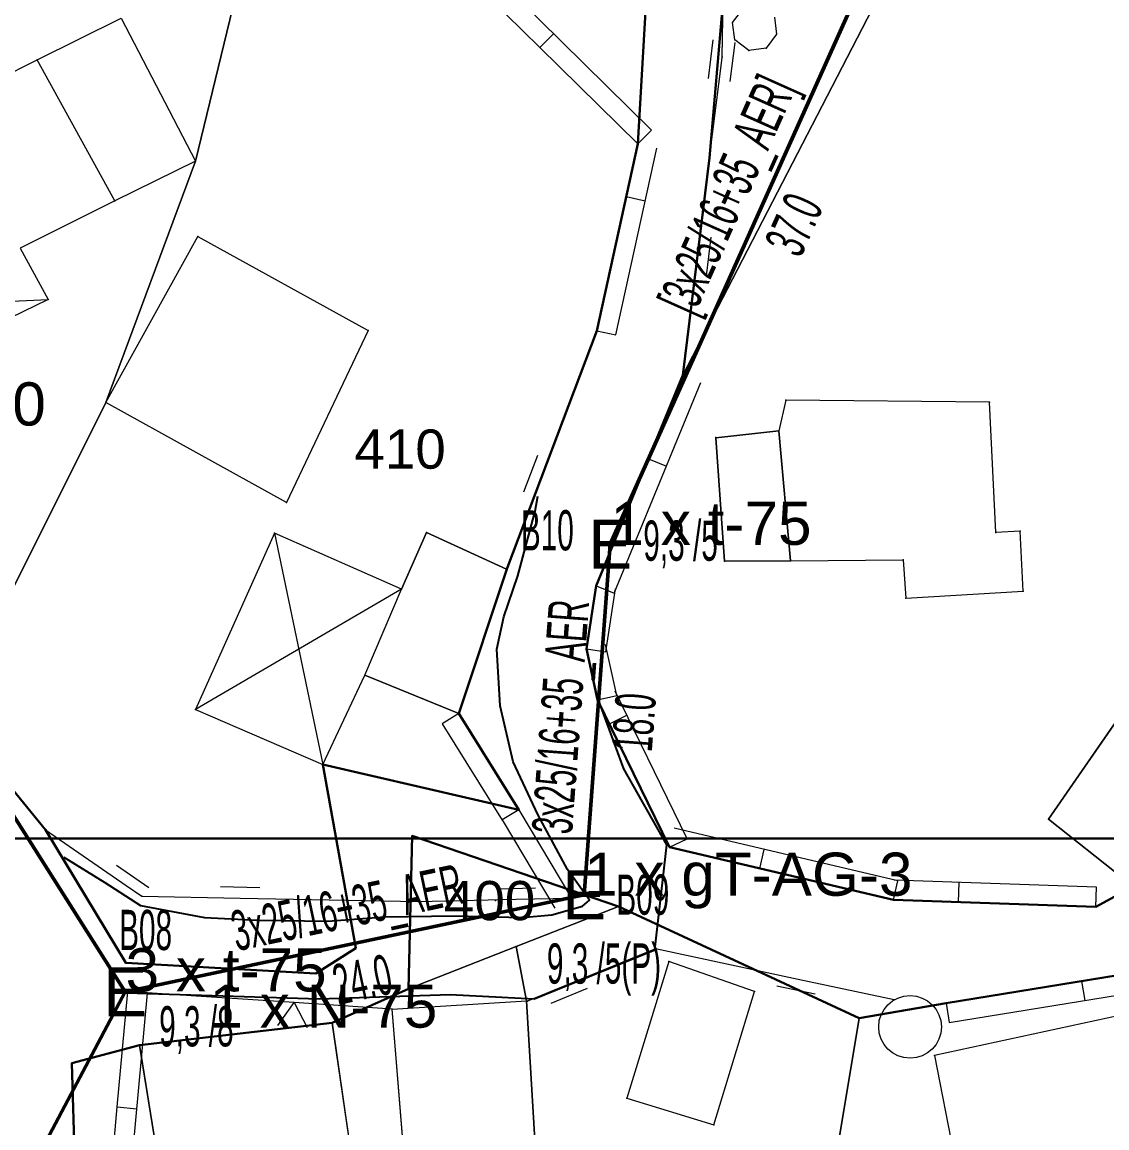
# Model space of a CAD drawing. Header units: millimetres. Extents: x 614452 to 616952, y 4151662 to 4153442.
# Drawn here: x 615577.5 to 615632.8, y 4152527.8 to 4152584.1 of the extents above; entities that cross this region are included whole.
import ezdxf
from ezdxf.enums import TextEntityAlignment as Align
from ezdxf.xclip import XClip

# ---------------------------------------------------------------- set-up
doc = ezdxf.new("R2010")
doc.units = ezdxf.units.MM
doc.header["$XCLIPFRAME"] = 2
for name, color, linetype, lineweight in [('02_ADA_ALN_YENI', 7, 'Continuous', 30), ('03_PARSEL_ALN_ESKI', 18, 'Continuous', 0), ('03_PARSEL_ALN_YENI', 171, 'Continuous', 0), ('03_PARSEL_NO_ESKI', 5, 'Continuous', 0), ('03_PARSEL_SNR_YENI', 5, 'Continuous', 0), ('04_YAPI_ALN_TSCLSIZ', 18, 'Continuous', 0), ('04_YAPI_SNR_TSCL', 232, 'Continuous', 0), ('04_YAPI_SNR_TSCLSZ', 77, 'Continuous', 0), ('06_DETAY_SNR_KROKI', 4, 'Continuous', 0), ('07_SNRTIP_GECERLI', 30, 'Continuous', 0), ('07_SNRTIP_SABIT', 18, 'Continuous', 0), ('DIREK_AG_YENI', 108, 'Continuous', 25), ('HAT_AG_HAVAI_BYSK', 3, 'Continuous', 50), ('HAT_AG_HAVAI_YENI', 3, 'Continuous', 50), ('KULLANICI', 1, 'Continuous', 25), ('NOKTA_DETAY_YENI', 171, 'Continuous', 0), ('NOKTA_PARSEL_ESKI', 6, 'Continuous', 0), ('NOKTA_PARSEL_YENI', 30, 'Continuous', 0), ('NOKTA_YAPI_TSCL', 232, 'Continuous', 0), ('NOKTA_YAPI_TSCLSIZ', 77, 'Continuous', 0)]:
    doc.layers.add(name, color=color, linetype=linetype, lineweight=lineweight)
doc.layers.add('ANTET', color=7, linetype='Continuous')
doc.layers.add('Unknown_Point_Feature', color=7, linetype='Continuous')
doc.styles.add('Direk', font='B_CAD')
doc.styles.get("Standard").update_dxf_attribs({"font": 'Arial'})

# ---------------------------------------------------------------- blocks, each defined once
blk = doc.blocks.new('fggg')
at = {"layer": '02_ADA_ALN_YENI', "color": 252}
for points in [[(615634.121, 4152540.053, 0), (615632.211, 4152539.028, 0), (615621.9, 4152539.38, 0), (615610.485, 4152542.057, 0), (615606.818, 4152549.579, 0), (615606.247, 4152552.175, 0), (615606.745, 4152555.395, 0), (615611.16, 4152566.135, 0), (615612.527, 4152577.213, 0), (615613.219, 4152585.291, 0)], [(615609.761, 4152593.183, 0), (615608.861, 4152577.919, 0), (615606.774, 4152568.396, 0), (615602.205, 4152556.296, 0), (615599.75, 4152548.886, 0), (615602.805, 4152543.966, 0), (615592.81, 4152546.273, 0), (615594.49, 4152536.909, 0), (615592.452, 4152535.622, 0), (615582.768, 4152536.164, 0), (615578.676, 4152542.944, 0), (615572.837, 4152550.11, 0), (615569.008, 4152561.69, 0), (615567.529, 4152568.723, 0), (615563.399, 4152575.03, 0), (615560.102, 4152580.484, 0), (615558.487, 4152585.469, 0)], [(615580.451, 4152516.714, 0), (615580.029, 4152531.045, 0), (615583.475, 4152531.968, 0), (615593.297, 4152533.104, 0), (615597.176, 4152534.842, 0), (615597.361, 4152542.642, 0), (615607.892, 4152539.04, 0), (615620.156, 4152533.345, 0), (615624.576, 4152534.111, 0), (615634.081, 4152535.655, 0)]]:
    blk.add_polyline3d(points, dxfattribs=at)
at = {"layer": '03_PARSEL_ALN_ESKI', "color": 252}
for p in [(615596.743, 4152563.309), (615601.607, 4152539.34)]:
    blk.add_point(p, dxfattribs=at)
at = {"layer": '03_PARSEL_ALN_YENI', "color": 252}
for points in [[(615611.16, 4152566.135, 0), (615631.728, 4152605.912, 0), (615632.665, 4152607.808, 0), (615664.885, 4152607.363, 0), (615665.794, 4152587.686, 0), (615659.988, 4152567.482, 0), (615658.237, 4152560.104, 0), (615655.42, 4152556.821, 0), (615652.688, 4152559.273, 0), (615646.49, 4152557.537, 0), (615634.121, 4152540.053, 0), (615632.211, 4152539.028, 0), (615621.9, 4152539.38, 0), (615610.485, 4152542.057, 0), (615606.818, 4152549.579, 0), (615606.247, 4152552.175, 0), (615606.745, 4152555.395, 0), (615611.16, 4152566.135, 0)], [(615615.675, 4152591.122, 0), (615632.665, 4152607.808, 0), (615631.728, 4152605.912, 0), (615611.16, 4152566.135, 0), (615612.527, 4152577.213, 0), (615613.219, 4152585.291, 0), (615613.657, 4152585.811, 0), (615614.732, 4152587.607, 0), (615615.675, 4152591.122, 0)], [(615609.761, 4152593.183, 0), (615608.861, 4152577.919, 0), (615606.774, 4152568.396, 0), (615602.205, 4152556.296, 0), (615599.75, 4152548.886, 0), (615602.805, 4152543.966, 0), (615592.81, 4152546.273, 0), (615594.49, 4152536.909, 0), (615592.452, 4152535.622, 0), (615582.768, 4152536.164, 0), (615578.676, 4152542.944, 0), (615572.837, 4152550.11, 0), (615576.42, 4152554.049, 0), (615581.761, 4152564.731, 0), (615586.32, 4152577.047, 0), (615589.095, 4152588.463, 0), (615595.383, 4152587.299, 0), (615599.47, 4152588.139, 0), (615600.169, 4152588.489, 0), (615609.761, 4152593.183, 0)], [(615567.529, 4152568.723, 0), (615563.399, 4152575.03, 0), (615574.986, 4152581.424, 0), (615578.169, 4152588.199, 0), (615589.095, 4152588.463, 0), (615586.32, 4152577.047, 0), (615581.761, 4152564.731, 0), (615576.42, 4152554.049, 0), (615572.837, 4152550.11, 0), (615569.008, 4152561.69, 0), (615567.529, 4152568.723, 0)], [(615602.669, 4152536.994, 0), (615597.176, 4152534.842, 0), (615597.361, 4152542.642, 0), (615607.892, 4152539.04, 0), (615602.669, 4152536.994, 0)], [(615602.669, 4152536.994, 0), (615607.892, 4152539.04, 0), (615620.156, 4152533.345, 0), (615617.556, 4152517.71, 0), (615613.333, 4152516.589, 0), (615613.084, 4152518.224, 0), (615606.55, 4152517.227, 0), (615605.702, 4152517.227, 0), (615603.639, 4152517.477, 0), (615603.823, 4152521.94, 0), (615603.803, 4152524.01, 0), (615603.198, 4152534.225, 0), (615602.669, 4152536.994, 0)], [(615603.944, 4152515.486, 0), (615603.13, 4152509.656, 0), (615602.161, 4152502.242, 0), (615604.069, 4152498.407, 0), (615582.361, 4152487.192, 0), (615577.573, 4152498.434, 0), (615580.451, 4152516.714, 0), (615580.029, 4152531.045, 0), (615583.475, 4152531.968, 0), (615593.297, 4152533.104, 0), (615597.176, 4152534.842, 0), (615602.669, 4152536.994, 0), (615603.198, 4152534.225, 0), (615603.803, 4152524.01, 0), (615603.823, 4152521.94, 0), (615603.639, 4152517.477, 0), (615603.463, 4152515.46, 0), (615603.944, 4152515.486, 0)], [(615619.605, 4152513.754, 0), (615617.556, 4152517.71, 0), (615620.156, 4152533.345, 0), (615624.576, 4152534.111, 0), (615634.081, 4152535.655, 0), (615634.769, 4152535.034, 0), (615641.792, 4152529.216, 0), (615648.162, 4152523.697, 0), (615648.441, 4152520.113, 0), (615648.165, 4152514.102, 0), (615647.528, 4152505.333, 0), (615644.888, 4152494.583, 0), (615633.763, 4152491.246, 0), (615633.213, 4152496.223, 0), (615630.483, 4152503.738, 0), (615627.064, 4152513.995, 0), (615626.89, 4152514.517, 0), (615619.605, 4152513.754, 0)]]:
    blk.add_polyline3d(points, close=True, dxfattribs=at)
at = {"layer": '03_PARSEL_SNR_YENI', "color": 252}
for p, q in [((615613.171, 4152582.357, 0.953), (615613.219, 4152585.291, 0.953)), ((615612.466, 4152581.252, 0.953), (615612.714, 4152583.236, 0.953)), ((615613.582, 4152581.112, 0.953), (615613.83, 4152583.097, 0.953)), ((615612.527, 4152577.213, 0.953), (615613.148, 4152582.174, 0.953)), ((615613.148, 4152582.174, 0.953), (615613.171, 4152582.357, 0.953)), ((615607.751, 4152568.182, 0.953), (615609.838, 4152577.705, 0.953)), ((615608.273, 4152575.234, 0.953), (615608.861, 4152577.919, 0.953)), ((615612.527, 4152577.213, 0.953), (615611.915, 4152572.251, 0.953)), ((615606.774, 4152568.396, 0.953), (615608.273, 4152575.234, 0.953)), ((615608.273, 4152575.234, 0.953), (615609.249, 4152575.02, 0.953)), ((615612.595, 4152573.174, 0.953), (615612.35, 4152571.189, 0.953)), ((615611.915, 4152572.251, 0.953), (615611.16, 4152566.135, 0.953)), ((615603.943, 4152560.918, 0.953), (615606.774, 4152568.396, 0.953)), ((615606.774, 4152568.396, 0.953), (615607.751, 4152568.182, 0.953)), ((615607.67, 4152555.015, 0.953), (615612.085, 4152565.755, 0.953)), ((615609.406, 4152561.869, 0.953), (615611.16, 4152566.135, 0.953)), ((615603.063, 4152560.182, 0.953), (615603.771, 4152562.053, 0.953)), ((615606.745, 4152555.395, 0.953), (615609.406, 4152561.869, 0.953)), ((615609.406, 4152561.869, 0.953), (615610.331, 4152561.489, 0.953)), ((615602.173, 4152556.242, 0.953), (615603.943, 4152560.918, 0.953)), ((615606.247, 4152552.175, 0.953), (615606.745, 4152555.395, 0.953)), ((615606.745, 4152555.395, 0.953), (615607.67, 4152555.015, 0.953)), ((615607.235, 4152552.022, 0.953), (615607.733, 4152555.242, 0.953)), ((615607.795, 4152549.794, 0.953), (615607.224, 4152552.39, 0.953)), ((615606.247, 4152552.175, 0.953), (615607.235, 4152552.022, 0.953)), ((615606.818, 4152549.579, 0.953), (615606.247, 4152552.175, 0.953)), ((615611.384, 4152542.495, 0.953), (615607.717, 4152550.017, 0.953)), ((615606.818, 4152549.579, 0.953), (615607.795, 4152549.794, 0.953)), ((615607.418, 4152548.349, 0.953), (615606.818, 4152549.579, 0.953)), ((615599.75, 4152548.886, 0.953), (615598.9, 4152548.358, 0.953)), ((615599.75, 4152548.886, 0.953), (615602.805, 4152543.966, 0.953)), ((615598.9, 4152548.358, 0.953), (615601.955, 4152543.438, 0.953)), ((615607.418, 4152548.349, 0.953), (615608.316, 4152548.787, 0.953)), ((615610.485, 4152542.057, 0.953), (615607.418, 4152548.349, 0.953)), ((615575.995, 4152546.234, 0.953), (615578.676, 4152542.944, 0.953)), ((615622.128, 4152540.354, 0.953), (615610.713, 4152543.031, 0.953)), ((615610.485, 4152542.057, 0.953), (615611.384, 4152542.495, 0.953)), ((615615.085, 4152540.978, 0.953), (615610.485, 4152542.057, 0.953)), ((615615.085, 4152540.978, 0.953), (615615.313, 4152541.952, 0.953)), ((615621.9, 4152539.38, 0.953), (615615.085, 4152540.978, 0.953)), ((615632.245, 4152540.027, 0.953), (615621.934, 4152540.379, 0.953)), ((615621.9, 4152539.38, 0.953), (615622.128, 4152540.354, 0.953)), ((615625.215, 4152539.267, 0.953), (615625.249, 4152540.266, 0.953)), ((615632.211, 4152539.028, 0.953), (615632.245, 4152540.027, 0.953)), ((615625.215, 4152539.267, 0.953), (615621.9, 4152539.38, 0.953)), ((615632.211, 4152539.028, 0.953), (615625.215, 4152539.267, 0.953)), ((615631.485, 4152535.233, 0.953), (615634.081, 4152535.655, 0.953)), ((615624.576, 4152534.111, 0.953), (615631.485, 4152535.233, 0.953)), ((615631.485, 4152535.233, 0.953), (615631.646, 4152534.246, 0.953)), ((615624.736, 4152533.124, 0.953), (615634.241, 4152534.668, 0.953)), ((615624.576, 4152534.111, 0.953), (615624.736, 4152533.124, 0.953))]:
    blk.add_line(p, q, dxfattribs=at)
for p in [(615613.171, 4152582.357, 664.275), (615613.171, 4152582.357, 664.275), (615608.861, 4152577.919, 664.195), (615612.527, 4152577.213, 663.582), (615612.527, 4152577.213, 663.582), (615606.774, 4152568.396, 661.169), (615606.774, 4152568.396, 661.169), (615611.16, 4152566.135, 661.222), (615611.16, 4152566.135, 661.222), (615602.173, 4152556.242, 658.929), (615606.745, 4152555.395, 659.355), (615606.745, 4152555.395, 659.355), (615606.247, 4152552.175, 658.695), (615606.247, 4152552.175, 658.695), (615606.818, 4152549.579, 658.605), (615606.818, 4152549.579, 658.605), (615599.75, 4152548.886, 658.483), (615602.805, 4152543.966, 658.243), (615578.676, 4152542.944, 650.854), (615610.485, 4152542.057, 658.224), (615610.485, 4152542.057, 658.224), (615621.9, 4152539.38, 659.753), (615621.9, 4152539.38, 659.753), (615632.211, 4152539.028, 659.493), (615624.576, 4152534.111, 658.628)]:
    blk.add_point(p, dxfattribs=at)
at = {"layer": '04_YAPI_ALN_TSCLSIZ', "color": 252}
for points in [[(615586.32, 4152577.047, 0), (615582.221, 4152575.015, 0), (615578.261, 4152582.208, 0), (615582.535, 4152584.342, 0), (615586.32, 4152577.047, 0)], [(615613.283, 4152556.643, 0), (615612.839, 4152562.94, 0), (615616.051, 4152563.297, 0), (615616.649, 4152556.66, 0), (615613.283, 4152556.643, 0)], [(615602.173, 4152556.242, 0), (615599.75, 4152548.886, 0), (615594.961, 4152550.831, 0), (615596.832, 4152555.222, 0), (615598.101, 4152558.104, 0), (615602.173, 4152556.242, 0)], [(615629.801, 4152543.499, 0), (615637.308, 4152554.356, 0), (615641.112, 4152551.214, 0), (615633.659, 4152540.435, 0), (615629.801, 4152543.499, 0)], [(615597.179, 4152523.586, 0), (615596.341, 4152533.801, 0), (615603.198, 4152534.225, 0), (615603.803, 4152524.01, 0), (615603.823, 4152521.94, 0), (615601.22, 4152522.027, 0), (615601.362, 4152523.967, 0), (615597.179, 4152523.586, 0)], [(615585.422, 4152519.89, 0), (615583.475, 4152531.968, 0), (615593.297, 4152533.104, 0), (615595.064, 4152520.844, 0), (615585.422, 4152519.89, 0)]]:
    blk.add_polyline3d(points, close=True, dxfattribs=at)
at = {"layer": '04_YAPI_SNR_TSCL', "color": 252}
for p, q in [((615567.634, 4152576.903, 656.691), (615578.261, 4152582.208, 661.625)), ((615582.221, 4152575.015, 657.919), (615578.261, 4152582.208, 660.21)), ((615582.221, 4152575.015, 661.646), (615577.381, 4152572.615, 658.117)), ((615581.761, 4152564.731, 655.434), (615586.449, 4152573.208, 659.056)), ((615586.449, 4152573.208, 659.056), (615595.121, 4152568.412, 658.591)), ((615595.121, 4152568.412, 658.591), (615590.966, 4152559.64, 658.209)), ((615590.966, 4152559.64, 658.209), (615581.761, 4152564.731, 655.434)), ((615616.413, 4152564.853, 664.086), (615616.051, 4152563.297, 663.427)), ((615626.79, 4152564.748, 662.785), (615616.413, 4152564.853, 664.086)), ((615627.122, 4152558.11, 659.093), (615626.79, 4152564.748, 662.785)), ((615616.649, 4152556.66, 661.568), (615616.051, 4152563.297, 663.427)), ((615628.363, 4152558.172, 661.819), (615627.122, 4152558.11, 659.093)), ((615628.516, 4152555.114, 664.061), (615628.363, 4152558.172, 661.819)), ((615616.649, 4152556.66, 661.568), (615622.389, 4152556.717, 662.504)), ((615622.389, 4152556.717, 662.504), (615622.534, 4152554.768, 661.937)), ((615622.534, 4152554.768, 661.937), (615628.516, 4152555.114, 664.061)), ((615610.445, 4152536.231, 658.376), (615608.308, 4152529.27, 657.115)), ((615614.822, 4152534.709, 659.094), (615610.445, 4152536.231, 658.376)), ((615612.735, 4152527.911, 655.22), (615614.822, 4152534.709, 659.094)), ((615635, 4152533.818, 658.61), (615623.995, 4152531.435, 658.335)), ((615623.995, 4152531.435, 658.335), (615625.738, 4152522.494, 655.5)), ((615608.308, 4152529.27, 657.115), (615612.735, 4152527.911, 655.22))]:
    blk.add_line(p, q, dxfattribs=at)
at = {"layer": '04_YAPI_SNR_TSCLSZ', "color": 252}
for p, q in [((615613.7, 4152584.113, 515.21), (615614.241, 4152584.818, 517.236)), ((615615.827, 4152584.393, 509.798), (615615.943, 4152583.512, 514.145)), ((615578.261, 4152582.208, 656.691), (615582.535, 4152584.342, 661.625)), ((615582.535, 4152584.342, 661.625), (615586.32, 4152577.047, 661.646)), ((615613.816, 4152583.232, 519.897), (615613.7, 4152584.113, 515.21)), ((615614.521, 4152582.691, 538.529), (615613.816, 4152583.232, 519.897)), ((615615.943, 4152583.512, 514.145), (615615.402, 4152582.807, 519.482)), ((615615.402, 4152582.807, 519.482), (615614.521, 4152582.691, 538.529)), ((615586.32, 4152577.047, 661.646), (615582.221, 4152575.015, 658.117)), ((615577.381, 4152572.615, 658.117), (615578.816, 4152569.996, 656.57)), ((615571.449, 4152569.661, 656.363), (615578.816, 4152569.996, 656.57)), ((615578.816, 4152569.996, 656.57), (615573.78, 4152567.526, 656.067)), ((615616.051, 4152563.297, 663.427), (615612.839, 4152562.94, 660.875)), ((615612.839, 4152562.94, 660.875), (615613.283, 4152556.643, 660.819)), ((615590.343, 4152558.081, 658.188), (615586.318, 4152549.082, 656.028)), ((615596.832, 4152555.222, 657.476), (615590.343, 4152558.081, 658.188)), ((615590.343, 4152558.081, 658.188), (615592.81, 4152546.273, 655.388)), ((615598.101, 4152558.104, 658.536), (615596.832, 4152555.222, 657.476)), ((615602.173, 4152556.242, 658.929), (615598.101, 4152558.104, 658.536)), ((615599.75, 4152548.886, 656.252), (615602.173, 4152556.242, 658.929)), ((615613.283, 4152556.643, 660.819), (615616.649, 4152556.66, 661.568)), ((615596.832, 4152555.222, 657.476), (615586.318, 4152549.082, 656.028)), ((615594.961, 4152550.831, 655.295), (615596.832, 4152555.222, 657.476)), ((615637.308, 4152554.356, 659.692), (615629.801, 4152543.499, 659.154)), ((615592.81, 4152546.273, 655.388), (615594.961, 4152550.831, 655.295)), ((615594.961, 4152550.831, 655.295), (615599.75, 4152548.886, 656.252)), ((615586.318, 4152549.082, 656.028), (615592.81, 4152546.273, 655.388)), ((615629.801, 4152543.499, 659.154), (615633.659, 4152540.435, 658.027)), ((615596.341, 4152533.801, 653.982), (615603.198, 4152534.225, 656.085)), ((615603.198, 4152534.225, 656.085), (615603.803, 4152524.01, 655.876)), ((615597.179, 4152523.586, 655.113), (615596.341, 4152533.801, 653.982)), ((615593.297, 4152533.104, 653.379), (615583.475, 4152531.968, 651.299)), ((615595.064, 4152520.844, 656.044), (615593.297, 4152533.104, 653.379)), ((615583.475, 4152531.968, 651.299), (615585.422, 4152519.89, 651.376))]:
    blk.add_line(p, q, dxfattribs=at)
blk.add_circle((615622.742, 4152532.897), 1.597, dxfattribs=at)
at = {"layer": '06_DETAY_SNR_KROKI', "color": 252}
for p, q in [((615609.563, 4152578.631, 0.953), (615600.904, 4152587.172, 0.953)), ((615603.877, 4152582.835, 0.953), (615600.202, 4152586.46, 0.953)), ((615603.877, 4152582.835, 0.953), (615604.58, 4152583.547, 0.953)), ((615608.861, 4152577.919, 0.953), (615603.877, 4152582.835, 0.953)), ((615608.861, 4152577.919, 0.953), (615609.563, 4152578.631, 0.953)), ((615602.805, 4152543.966, 0.953), (615601.947, 4152543.453, 0.953)), ((615602.805, 4152543.966, 0.953), (615605.491, 4152539.47, 0.953)), ((615601.947, 4152543.453, 0.953), (615604.633, 4152538.957, 0.953)), ((615578.676, 4152542.944, 0.953), (615582.797, 4152540.113, 0.953)), ((615582.292, 4152541.143, 0.953), (615583.94, 4152540.011, 0.953)), ((615582.797, 4152540.113, 0.953), (615583.594, 4152539.566, 0.953)), ((615587.604, 4152540.052, 0.953), (615589.604, 4152540.014, 0.953)), ((615601.663, 4152539.948, 0.953), (615603.662, 4152539.992, 0.953)), ((615583.594, 4152539.566, 0.953), (615588.593, 4152539.471, 0.953)), ((615588.593, 4152539.471, 0.953), (615597.676, 4152539.297, 0.953)), ((615597.676, 4152539.297, 0.953), (615602.675, 4152539.408, 0.953)), ((615602.675, 4152539.408, 0.953), (615605.491, 4152539.47, 0.953)), ((615609.771, 4152536.886, 0.953), (615605.142, 4152534.995, 0.953)), ((615617.043, 4152535.323, 0.953), (615609.771, 4152536.886, 0.953)), ((615621.931, 4152534.273, 0.953), (615617.043, 4152535.323, 0.953)), ((615605.142, 4152534.995, 0.953), (615603.241, 4152534.218, 0.953)), ((615606.281, 4152534.852, 0.953), (615604.429, 4152534.096, 0.953)), ((615617.902, 4152534.563, 0.953), (615615.947, 4152534.984, 0.953)), ((615582.336, 4152528.821, 0.953), (615582.877, 4152534.708, 0.953)), ((615582.692, 4152521.759, 0.953), (615583.873, 4152534.617, 0.953)), ((615586.364, 4152534.473, 0.953), (615582.877, 4152534.708, 0.953)), ((615591.352, 4152534.137, 0.953), (615586.364, 4152534.473, 0.953)), ((615590.522, 4152532.971, 0.953), (615591.352, 4152534.137, 0.953)), ((615596.341, 4152533.801, 0.953), (615591.352, 4152534.137, 0.953)), ((615591.352, 4152534.137, 0.953), (615592.019, 4152532.871, 0.953)), ((615581.696, 4152521.85, 0.953), (615582.336, 4152528.821, 0.953)), ((615582.336, 4152528.821, 0.953), (615583.332, 4152528.729, 0.953))]:
    blk.add_line(p, q, dxfattribs=at)
for p in [(615608.861, 4152577.919, 661.169), (615602.805, 4152543.966, 658.243), (615578.676, 4152542.944, 650.854), (615583.594, 4152539.566, 651.072), (615583.594, 4152539.566, 651.072), (615597.676, 4152539.297, 654.455), (615597.676, 4152539.297, 654.455), (615605.491, 4152539.47, 657.302), (615605.491, 4152539.47, 657.302), (615609.771, 4152536.886, 657.931), (615609.771, 4152536.886, 657.931), (615582.877, 4152534.708, 650.838), (615582.877, 4152534.708, 650.838), (615603.241, 4152534.218, 656.414), (615621.931, 4152534.273, 658.752), (615596.341, 4152533.801, 653.982)]:
    blk.add_point(p, dxfattribs=at)
at = {"layer": '07_SNRTIP_GECERLI', "color": 252}
for points in [[(615631.728, 4152605.912, 669.961), (615611.16, 4152566.135, 661.222)], [(615609.761, 4152593.183, 0), (615608.861, 4152577.919, 663.504)], [(615576.42, 4152554.049, 654.843), (615581.761, 4152564.731, 655.434), (615586.32, 4152577.047, 661.646), (615589.095, 4152588.463, 661.646)], [(615632.211, 4152539.028, 659.493), (615634.121, 4152540.053, 0), (615646.49, 4152557.537, 658.987)], [(615594.49, 4152536.909, 0), (615592.81, 4152546.273, 655.388), (615602.805, 4152543.966, 658.243)], [(615578.676, 4152542.944, 650.854), (615582.768, 4152536.164, 0)], [(615597.176, 4152534.842, 0), (615597.361, 4152542.642, 0)], [(615597.361, 4152542.642, 0), (615607.892, 4152539.04, 0)], [(615607.892, 4152539.04, 0), (615602.669, 4152536.994, 0), (615597.176, 4152534.842, 0)], [(615607.892, 4152539.04, 0), (615620.156, 4152533.345, 0)], [(615582.768, 4152536.164, 0), (615592.452, 4152535.622, 0), (615594.49, 4152536.909, 0)], [(615602.669, 4152536.994, 0), (615603.198, 4152534.225, 656.414)], [(615597.176, 4152534.842, 0), (615593.297, 4152533.104, 653.379)], [(615620.156, 4152533.345, 0), (615624.576, 4152534.111, 658.628)], [(615617.556, 4152517.71, 0), (615620.156, 4152533.345, 0)], [(615580.029, 4152531.045, 0), (615583.475, 4152531.968, 651.299)], [(615577.573, 4152498.434, 649.777), (615580.451, 4152516.714, 651.261), (615580.029, 4152531.045, 651.261)]]:
    blk.add_polyline3d(points, dxfattribs=at)
at = {"layer": '07_SNRTIP_SABIT', "color": 252}
for points in [[(615611.16, 4152566.135, 661.222), (615612.527, 4152577.213, 663.582), (615613.219, 4152585.291, 664.942), (615613.657, 4152585.811, 665.447), (615614.732, 4152587.607, 665.293)], [(615602.805, 4152543.966, 658.243), (615599.75, 4152548.886, 658.483), (615602.205, 4152556.296, 657.852), (615606.774, 4152568.396, 661.169), (615608.861, 4152577.919, 663.504)], [(615610.485, 4152542.057, 658.224), (615606.818, 4152549.579, 658.605), (615606.247, 4152552.175, 658.695), (615606.745, 4152555.395, 659.355), (615611.16, 4152566.135, 661.222)], [(615572.837, 4152550.11, 651.884), (615578.676, 4152542.944, 650.854)], [(615632.211, 4152539.028, 659.493), (615621.9, 4152539.38, 659.753), (615610.485, 4152542.057, 658.224)], [(615624.576, 4152534.111, 658.628), (615634.081, 4152535.655, 660.452)], [(615603.823, 4152521.94, 655.64), (615603.803, 4152524.01, 655.876), (615603.198, 4152534.225, 656.085)], [(615593.297, 4152533.104, 653.379), (615583.475, 4152531.968, 651.299)]]:
    blk.add_polyline3d(points, dxfattribs=at)
at = {"layer": 'NOKTA_DETAY_YENI', "color": 252}
for p in [(615583.594, 4152539.566, 651.072), (615597.676, 4152539.297, 654.455), (615605.491, 4152539.47, 657.302), (615609.771, 4152536.886, 657.931), (615582.877, 4152534.708, 650.838), (615603.241, 4152534.218, 656.414), (615621.931, 4152534.273, 658.752)]:
    blk.add_point(p, dxfattribs=at)
at = {"layer": 'NOKTA_PARSEL_ESKI', "color": 252}
for p in [(615586.32, 4152577.047, 661.646), (615581.761, 4152564.731, 655.434), (615592.81, 4152546.273, 655.388), (615597.361, 4152542.642), (615607.892, 4152539.04), (615594.49, 4152536.909), (615602.669, 4152536.994), (615582.768, 4152536.164), (615592.452, 4152535.622), (615597.176, 4152534.842), (615620.156, 4152533.345), (615580.029, 4152531.045)]:
    blk.add_point(p, dxfattribs=at)
at = {"layer": 'NOKTA_PARSEL_YENI', "color": 252}
for p in [(615608.861, 4152577.919, 663.504), (615612.527, 4152577.213, 663.582), (615606.774, 4152568.396, 661.169), (615611.16, 4152566.135, 661.222), (615602.173, 4152556.242), (615602.205, 4152556.296, 657.852), (615606.745, 4152555.395, 659.355), (615606.247, 4152552.175, 658.695), (615606.818, 4152549.579, 658.605), (615599.75, 4152548.886, 656.252), (615602.805, 4152543.966, 658.243), (615578.676, 4152542.944, 650.854), (615610.485, 4152542.057, 658.224), (615621.9, 4152539.38, 659.753), (615632.211, 4152539.028, 659.493), (615603.198, 4152534.225, 656.085), (615624.576, 4152534.111, 658.628), (615593.297, 4152533.104, 653.379), (615583.475, 4152531.968, 651.299)]:
    blk.add_point(p, dxfattribs=at)
at = {"layer": 'NOKTA_YAPI_TSCL', "color": 252}
for p in [(615578.261, 4152582.208), (615582.221, 4152575.015), (615586.449, 4152573.208), (615595.121, 4152568.412, 658.591), (615616.413, 4152564.853, 664.086), (615626.79, 4152564.748, 662.785), (615616.051, 4152563.297, 663.427), (615590.966, 4152559.64, 658.209), (615627.122, 4152558.11), (615628.363, 4152558.172, 661.819), (615616.649, 4152556.66, 661.568), (615622.389, 4152556.717, 662.504), (615628.516, 4152555.114, 664.061), (615622.534, 4152554.768, 661.937), (615610.445, 4152536.231, 658.376), (615614.822, 4152534.709, 659.094), (615623.995, 4152531.435, 658.335), (615608.308, 4152529.27, 657.115), (615612.735, 4152527.911)]:
    blk.add_point(p, dxfattribs=at)
at = {"layer": 'NOKTA_YAPI_TSCLSIZ', "color": 252}
for p in [(615613.7, 4152584.113, 667.48), (615613.816, 4152583.232, 667.48), (615615.943, 4152583.512, 667.48), (615614.521, 4152582.691, 667.48), (615615.402, 4152582.807, 667.37), (615578.816, 4152569.996, 656.57), (615612.839, 4152562.94, 660.875), (615612.843, 4152562.96, 660.94), (615590.343, 4152558.081, 658.188), (615598.101, 4152558.104, 658.536), (615613.283, 4152556.643, 660.819), (615596.832, 4152555.222), (615594.961, 4152550.831, 655.295), (615586.318, 4152549.082, 656.028), (615629.801, 4152543.499, 659.154), (615596.341, 4152533.801, 653.982)]:
    blk.add_point(p, dxfattribs=at)
at = {"layer": '03_PARSEL_NO_ESKI', "color": 252}
for s, p in [('410', (615594.421, 4152561.362)), ('400', (615598.982, 4152538.34))]:
    blk.add_text(s, height=2, dxfattribs=at).set_placement(p)

msp = doc.modelspace()

# ---------------------------------------------------------------- linework, layer by layer
msp.add_lwpolyline([(616327.5, 4152542.5), (615240.743, 4152542.5), (615240.743, 4153442.5), (615430.753, 4153442.5)])
at = {"layer": 'ANTET', "flags": 128}
msp.add_lwpolyline([(614452.5, 4151777.5), (614452.5, 4152542.5), (616764.34, 4152542.5), (616764.34, 4151662.5), (614452.5, 4151662.5)], close=True, dxfattribs=at)
at = {"layer": 'HAT_AG_HAVAI_BYSK'}
msp.add_line((615607.462, 4152557.51), (615622.756, 4152591.654), dxfattribs=at)
at = {"layer": 'HAT_AG_HAVAI_YENI'}
for p, q in [((615563.301, 4152565.369), (615582.738, 4152534.684)), ((615606.133, 4152539.631), (615607.462, 4152557.51)), ((615582.738, 4152534.684), (615606.133, 4152539.631)), ((615582.738, 4152534.684), (615568.84, 4152508.473))]:
    msp.add_line(p, q, dxfattribs=at)
at = {"layer": 'KULLANICI', "color": 5, "flags": 128}
for points in [[(615579.607, 4152541.55), (615581.702, 4152540.257), (615583.53, 4152539.098), (615586.784, 4152538.474), (615589.504, 4152538.34), (615593.07, 4152538.295), (615595.968, 4152538.518), (615599.535, 4152538.563), (615602.968, 4152538.474), (615604.483, 4152538.607), (615606.044, 4152539.053), (615606.4, 4152539.365), (615605.286, 4152540.926), (615603.77, 4152543.734), (615602.522, 4152546.409), (615601.853, 4152549.263), (615601.675, 4152552.155), (615602.032, 4152553.805), (615602.745, 4152555.9), (615603.637, 4152559.199), (615603.771, 4152559.957)], [(615582.815, 4152534.64), (615592.623, 4152534.328), (615599.31, 4152534.551), (615603.59, 4152534.328), (615609.742, 4152536.824), (615610.339, 4152542.18), (615608.149, 4152546.058), (615606.884, 4152549.521), (615606.808, 4152549.62), (615606.808, 4152549.62), (615606.808, 4152549.62)]]:
    msp.add_lwpolyline(points, dxfattribs=at)

# ---------------------------------------------------------------- block references
ref = msp.add_blockref('fggg', (0, 0))
XClip(ref).set_block_clipping_path([(615240.7433106549, 4153442.5), (615240.7433106545, 4152542.5), (614452.5, 4152542.5), (614452.5, 4151662.5), (616764.340303037, 4151662.5), (616764.340303037, 4152542.5), (616327.5, 4152542.5), (616327.5, 4153442.5)])

# ---------------------------------------------------------------- texts
at = {"layer": 'DIREK_AG_YENI', "width": 0.53}
for s, p in [('B10', (615604.256, 4152558.222)), ('9,3 /5', (615611.048, 4152557.695)), ('B09', (615609.122, 4152539.644)), ('B08', (615583.781, 4152537.844)), ('9,3 /5(P)', (615607.145, 4152536.131)), ('9,3 /8', (615586.37, 4152532.931))]:
    msp.add_text(s, height=2.05, dxfattribs=at).set_placement(p, align=Align.MIDDLE_CENTER)
at = {"layer": 'DIREK_AG_YENI', "style": 'Direk'}
for p in [(615607.462, 4152557.51), (615606.133, 4152539.631), (615582.738, 4152534.684)]:
    msp.add_text('E', height=2.5, dxfattribs=at).set_placement(p, align=Align.MIDDLE_CENTER)
at = {"layer": 'HAT_AG_HAVAI_BYSK', "lineweight": 30, "width": 0.53}
msp.add_text('[3x25/16+35_AER]', height=2.05, rotation=65.8715, dxfattribs=at).set_placement((615614.333, 4152574.93, 307811.378), align=Align.CENTER)
msp.add_text('37.0', height=2.05, rotation=65.8715, dxfattribs=at).set_placement((615615.885, 4152574.235, 307811.378), align=Align.TOP_CENTER)
at = {"layer": 'HAT_AG_HAVAI_YENI', "lineweight": 30, "width": 0.53}
for rotation, p in [(85.7488, (615605.95, 4152548.634, 307803.731)), (11.9396, (615594.26, 4152537.989, 307803.067))]:
    msp.add_text('3x25/16+35_AER', height=2.05, rotation=rotation, dxfattribs=at).set_placement(p, align=Align.CENTER)
for s, rotation, p in [('18.0', 85.7488, (615607.645, 4152548.507, 307803.731)), ('24.0', 11.9396, (615594.611, 4152536.326, 307803.067))]:
    msp.add_text(s, height=2.05, rotation=rotation, dxfattribs=at).set_placement(p, align=Align.TOP_CENTER)
at = {"layer": 'Unknown_Point_Feature', "color": 0}
for s, p in [('2 x n-60', (615567.594, 4152563.565)), ('1 x t-75', (615607.475, 4152557.478)), ('1 x gT-AG-3', (615606.132, 4152539.586)), ('3 x t-75', (615582.76, 4152534.709)), ('1 x N-75', (615587.038, 4152532.861))]:
    msp.add_text(s, height=2.2, dxfattribs=at).set_placement(p)

doc.saveas('drawing.dxf')
